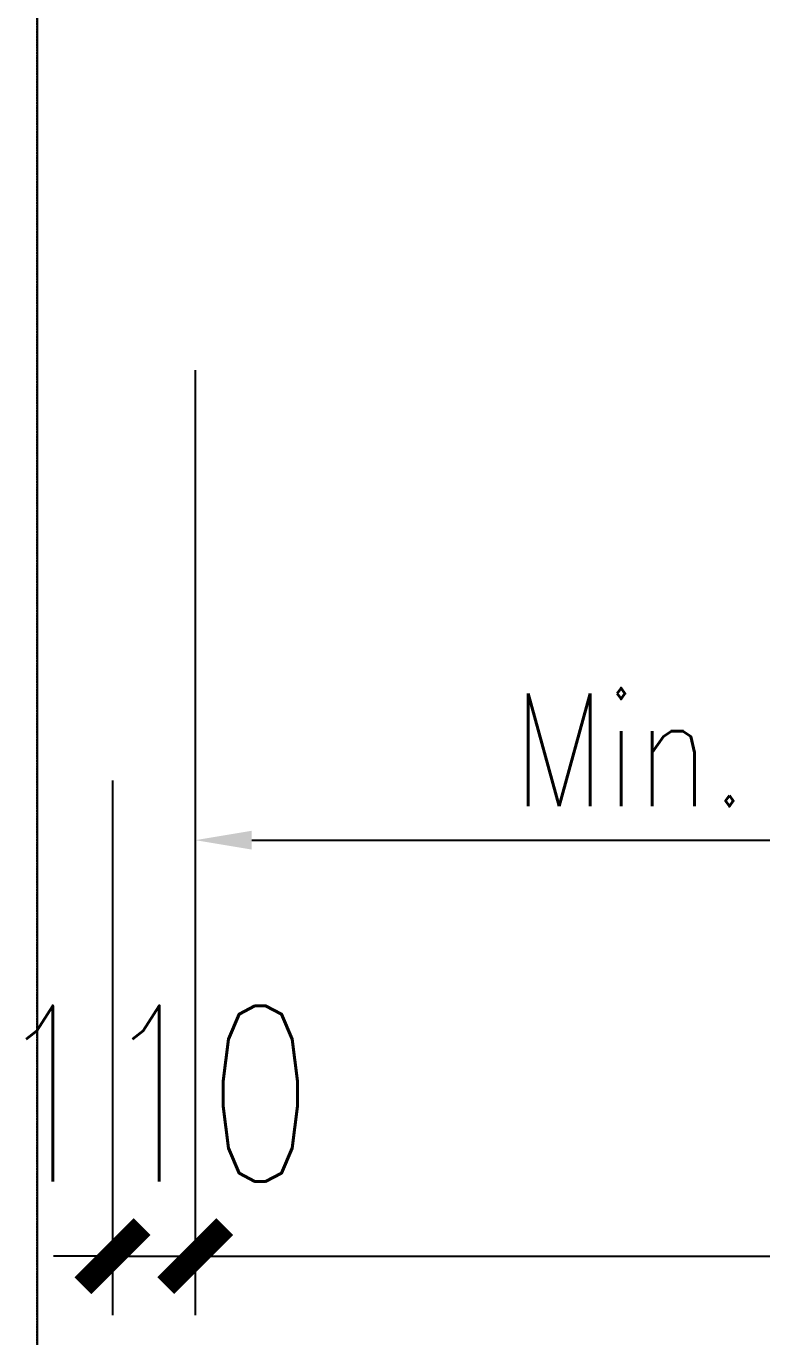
# Model space of a CAD drawing. Extents: x -1899985 to 1774885, y 556286 to 2175695.
# Drawn here: x -1664625 to -1663647, y 569377 to 571119 of the extents above; entities that cross this region are included whole.
import ezdxf

# ---------------------------------------------------------------- set-up
doc = ezdxf.new("R2010")
doc.units = 0
doc.header["$LTSCALE"] = 10
doc.header["$MEASUREMENT"] = 0
doc.linetypes.add('20剖面图$0$DASH', pattern=[0.35, 0.25, -0.1])
doc.layers.get('Defpoints').update_dxf_attribs({"color": 210})
for name, color, linetype in [('20剖面图$0$A-LIN-V', 9, 'Continuous'), ('20剖面图$0$COLUMN', 9, 'Continuous'), ('20剖面图$0$建-尺寸', 3, 'Continuous'), ('A-LIN-V', 9, 'Continuous')]:
    doc.layers.add(name, color=color, linetype=linetype)
doc.styles.add('20剖面图$0$A-DIM_T3', font='SIMPLEX', dxfattribs={"width": 0.705882, "bigfont": 'GBCBIG'})
doc.styles.add('20剖面图$0$TH_GBDIM', font='romans.shx', dxfattribs={"width": 0.8, "bigfont": 'gbcbig.shx'})
doc.dimstyles.new('20剖面图$0$A-DIM&&79', dxfattribs={"dimtxt": 233.773377, "dimasz": 78.579286, "dimexe": 78.579286, "dimexo": 78.579286, "dimgap": 99.206349, "dimtad": 1, "dimdec": 0, "dimzin": 0, "dimdsep": 46, "dimtxsty": '20剖面图$0$A-DIM_T3', "dimblk": '20剖面图$0$_ArchTick', "dimcen": 0.09, "dimclrt": 7, "dimazin": 2, "dimtfac": 1, "dimtdec": 0, "dimtix": 1, "dimtmove": 2, "dimatfit": 3, "dimfxl": 1, "dimtolj": 1, "dimtzin": 0, "dimarcsym": 0})
doc.dimstyles.new('20剖面图$0$TH_GBDIM', dxfattribs={"dimscale": 30, "dimtxt": 3.5, "dimasz": 2.5, "dimexe": 2, "dimexo": 0, "dimgap": 1.5, "dimtad": 1, "dimdec": 0, "dimzin": 12, "dimdsep": 46, "dimtxsty": '20剖面图$0$TH_GBDIM', "dimcen": 2.5, "dimclrd": 130, "dimclre": 130, "dimclrt": 3, "dimadec": 0, "dimazin": 3, "dimtfac": 0.714286, "dimtdec": 0, "dimtmove": 0, "dimatfit": 3, "dimfxl": 1, "dimtzin": 0, "dimlwd": -1, "dimlwe": -1, "dimarcsym": 0})

# ---------------------------------------------------------------- blocks, each defined once
blk = doc.blocks.new('*D91')
at = {"color": 0, "transparency": 16777216}
for p, q in [((-1636415, 570696.9), (-1636415, 570012)), ((-1634866.2, 570400.1), (-1634866.2, 570012)), ((-1636340, 570072), (-1634941.2, 570072))]:
    blk.add_line(p, q, dxfattribs=at)
for points in [[(-1636340, 570084.5), (-1636340, 570059.5), (-1636415, 570072)], [(-1634941.2, 570084.5), (-1634941.2, 570059.5), (-1634866.2, 570072)]]:
    blk.add_solid(points, dxfattribs=at)
at = {"layer": 'Defpoints', "color": 0, "transparency": 16777216}
for p in [(-1636415, 570696.9), (-1634866.2, 570400.1), (-1634866.2, 570072)]:
    blk.add_point(p, dxfattribs=at)
at = {"color": 0, "transparency": 16777216, "insert": (-1635640.6, 570192), "char_height": 150, "attachment_point": 5, "style": '20剖面图$0$TH_GBDIM'}
blk.add_mtext('Min. 985', dxfattribs=at)
blk = doc.blocks.new('20剖面图$0$_ArchTick')
at = {"color": 0, "linetype": 'ByBlock', "const_width": 0.4}
blk.add_lwpolyline([(-0.5, -0.5), (0.5, 0.5)], dxfattribs=at)
blk = doc.blocks.new('*D559')
at = {"layer": '20剖面图$0$建-尺寸', "color": 0, "lineweight": -2, "transparency": 16777216}
for p, q in [((-1636525, 570151.4), (-1636525, 569440.3)), ((-1636415, 570151.4), (-1636415, 569440.3)), ((-1636525, 569518.9), (-1636603.6, 569518.9)), ((-1636525, 569518.9), (-1636415, 569518.9)), ((-1636415, 569518.9), (-1636336.4, 569518.9))]:
    blk.add_line(p, q, dxfattribs=at)
at = {"layer": 'Defpoints', "color": 0, "transparency": 16777216}
for p in [(-1636525, 570230), (-1636415, 570230), (-1636415, 569518.9)]:
    blk.add_point(p, dxfattribs=at)
at = {"layer": '20剖面图$0$建-尺寸', "color": 0, "lineweight": -2, "transparency": 16777216, "xscale": 78.57928649080975, "yscale": 78.57928649080975, "zscale": 78.57928649080975}
blk.add_blockref('20剖面图$0$_ArchTick', (-1636525, 569518.9), dxfattribs=at)
at = {"layer": '20剖面图$0$建-尺寸', "color": 0, "lineweight": -2, "transparency": 16777216, "xscale": 78.57928649080975, "yscale": 78.57928649080975, "zscale": 78.57928649080975, "rotation": 180}
blk.add_blockref('20剖面图$0$_ArchTick', (-1636415, 569518.9), dxfattribs=at)
at = {"layer": '20剖面图$0$建-尺寸', "color": 7, "transparency": 16777216, "insert": (-1636470, 569735), "char_height": 233.77, "attachment_point": 5, "style": '20剖面图$0$A-DIM_T3'}
blk.add_mtext('\\A1;110', dxfattribs=at)
blk = doc.blocks.new('*D560')
at = {"layer": '20剖面图$0$建-尺寸', "color": 0, "lineweight": -2, "transparency": 16777216}
for p, q in [((-1636415, 570151.4), (-1636415, 569440.3)), ((-1626835, 570151.4), (-1626835, 569440.3)), ((-1636415, 569518.9), (-1626835, 569518.9))]:
    blk.add_line(p, q, dxfattribs=at)
at = {"layer": 'Defpoints', "color": 0, "transparency": 16777216}
for p in [(-1636415, 570230), (-1626835, 570230), (-1626835, 569518.9)]:
    blk.add_point(p, dxfattribs=at)
at = {"layer": '20剖面图$0$建-尺寸', "color": 0, "lineweight": -2, "transparency": 16777216, "xscale": 78.57928649080975, "yscale": 78.57928649080975, "zscale": 78.57928649080975, "rotation": 180}
blk.add_blockref('20剖面图$0$_ArchTick', (-1636415, 569518.9), dxfattribs=at)
at = {"layer": '20剖面图$0$建-尺寸', "color": 0, "lineweight": -2, "transparency": 16777216, "xscale": 78.57928649080975, "yscale": 78.57928649080975, "zscale": 78.57928649080975}
blk.add_blockref('20剖面图$0$_ArchTick', (-1626835, 569518.9), dxfattribs=at)
at = {"layer": '20剖面图$0$建-尺寸', "color": 7, "transparency": 16777216, "insert": (-1631625, 569735), "char_height": 233.77, "attachment_point": 5, "style": '20剖面图$0$A-DIM_T3'}
blk.add_mtext('\\A1;9580', dxfattribs=at)
blk = doc.blocks.new('20剖面图$0$5555rrrrrrrrrrr')
at = {"color": 6, "linetype": '20剖面图$0$DASH'}
blk.add_lwpolyline([(-1626650, 568562.5), (-1636625, 568562.5), (-1636625, 574792.5), (-1626650, 574792.5)], close=True, dxfattribs=at)
dim = blk.add_linear_dim(base=(-1634866.2, 570072), p1=(-1636415, 570696.9), p2=(-1634866.2, 570400.1), text='Min. 985', dimstyle='20剖面图$0$TH_GBDIM', override={"dimtxt": 5, "dimclrd": 0, "dimclre": 0, "dimclrt": 0})
dim.commit()
dim.dimension.update_dxf_attribs({"geometry": '*D91', "text_midpoint": (-1635640.6, 570072), "dimtype": 128})
at = {"layer": '20剖面图$0$建-尺寸'}
for p1, p2, picture, middle in [((-1636525, 570230), (-1636415, 570230), '*D559', (-1636470, 569735)), ((-1636415, 570230), (-1626835, 570230), '*D560', (-1631625, 569735))]:
    dim = blk.add_aligned_dim(p1=p1, p2=p2, distance=-711.1, dimstyle='20剖面图$0$A-DIM&&79', dxfattribs=at)
    dim.commit()
    dim.dimension.update_dxf_attribs({"geometry": picture, "text_midpoint": middle})
blk = doc.blocks.new('20剖面图')
at = {"layer": '20剖面图$0$COLUMN'}
blk.add_line((-1664610.4, 575587.5), (-1664610.4, 568257.5), dxfattribs=at)
at = {"layer": '20剖面图$0$A-LIN-V'}
blk.add_blockref('20剖面图$0$5555rrrrrrrrrrr', (-27985.4, -35), dxfattribs=at)

msp = doc.modelspace()

# ---------------------------------------------------------------- block references
at = {"layer": 'A-LIN-V'}
msp.add_blockref('20剖面图', (0, 0), dxfattribs=at)

doc.saveas('drawing.dxf')
